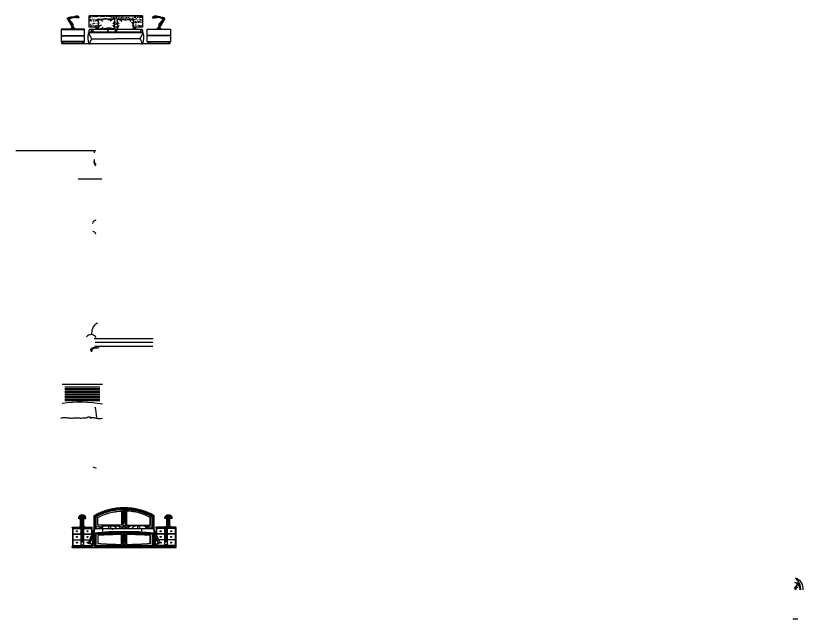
# Model space of a CAD drawing. Extents: x -5725691068735 to 5725691228577, y -11451382265146 to 41924.
# Drawn here: x 64146 to 87641, y 14171 to 32157 of the extents above; entities that cross this region are included whole.
import ezdxf

# ---------------------------------------------------------------- set-up
doc = ezdxf.new("R2010")
doc.units = 0
doc.header["$MEASUREMENT"] = 0
doc.linetypes.add('DOT', pattern=[0.25, 0, -0.25])
doc.layers.get('0').update_dxf_attribs({"linetype": 'CONTINUOUS'})
for name, color, linetype in [('2', 2, 'CONTINUOUS'), ('3', 3, 'CONTINUOUS'), ('4', 4, 'CONTINUOUS'), ('7', 7, 'CONTINUOUS'), ('BH', 3, 'CONTINUOUS')]:
    doc.layers.add(name, color=color, linetype=linetype)

# ---------------------------------------------------------------- blocks, each defined once
blk = doc.blocks.new('4-4')
at = {"layer": '3'}
for p, q in [((-170, 314), (-156, 315)), ((-170, 313), (-155, 312)), ((-170, 313), (-156, 313)), ((-147, 334), (-148, 321)), ((-147, 334), (-147, 321)), ((-146, 334), (-145, 322)), ((-145, 310), (-15, 156)), ((-143, 314), (44, 357)), ((-142, 317), (45, 360)), ((-142, 311), (0, 143)), ((-92, 314), (44, 357)), ((-81, 314), (44, 357)), ((-30, 357), (44, 357)), ((-52, 192), (-52, 192)), ((-51, 192), (-47, 193)), ((-51, 191), (-47, 193)), ((-51, 191), (-47, 192)), ((-51, 189), (-45, 191)), ((-50, 192), (-50, 192)), ((-27, 72), (-10, 71)), ((-26, 73), (-8, 75)), ((-26, 72), (-10, 72)), ((-15, 156), (-6, 76)), ((-4, 54), (-4, 64)), ((-3, 54), (-3, 65)), ((0, 143), (-2, 77)), ((-2, 98), (2, 99)), ((-2, 99), (1, 99)), ((-2, 99), (1, 99)), ((-2, 96), (2, 97)), ((-1, 96), (-2, 77)), ((-2, 54), (-2, 65)), ((0, 96), (-1, 77)), ((0, 96), (2, 78)), ((0, 54), (0, 65)), ((5, 54), (5, 66)), ((5, 54), (5, 66))]:
    blk.add_line(p, q, dxfattribs=at)
for points in [[(-52, 191, 0.083661), (-52, 191, 0.685038), (-52, 189)], [(-5, 75, 0.083661), (-6, 75, 0.685038), (-5, 65, 0.685038)], [(-3, 99, 0.083661), (-3, 99, 0.685038), (-3, 96)]]:
    blk.add_lwpolyline(points, format="xyb", dxfattribs=at)
for centre, radius, start, end in [((-172, 314), 0.993, 300.7534, 34.996), ((-148, 335), 1.05, 300.7534, 34.996), ((70, 330), 50.1, 2.62, 89.1762), ((77, 332), 50.1, 0.9228, 81.157), ((94, 332), 50.1, 2.0096, 97.716), ((84, 332), 50.1, 1.4059, 83.743), ((102, 332), 50.1, 2.0154, 97.6411), ((111, 333), 50.1, 2.0212, 97.5649), ((120, 333), 50.1, 2.0446, 89.8396), ((129, 333), 50.1, 2.6306, 89.1762), ((137, 335), 50.1, 1.5315, 84.5393), ((-52, 190), 1.1, 315.8031, 60.4731), ((-29, 73), 1.09, 324.8773, 59.1199), ((-8, 70), 5.38, 317.0855, 61.4366), ((-3, 97), 1.1, 315.8031, 60.4731)]:
    blk.add_arc(centre, radius, start, end, dxfattribs=at)
for points in [[(-150, 309), (-150, 309), (-150, 310), (-149, 310), (-148, 310), (-147, 311), (-147, 312), (-147, 313), (-146, 314), (-147, 316), (-147, 316), (-147, 317), (-148, 318), (-148, 319), (-149, 319), (-150, 319), (-150, 319), (-150, 319), (-150, 319), (-150, 319), (-150, 319)], [(51, 345), (52, 345), (52, 345), (53, 346), (53, 346), (54, 347), (54, 348), (55, 349), (55, 350), (55, 352), (54, 352), (54, 353), (53, 354), (53, 355), (52, 355), (51, 355), (51, 355), (51, 355), (51, 355), (51, 355), (51, 355)], [(-52, 189), (-52, 189), (-52, 189), (-52, 189), (-51, 189), (-51, 189), (-51, 189), (-51, 190), (-51, 190), (-51, 190), (-51, 191), (-51, 191), (-51, 191), (-51, 191), (-51, 191), (-52, 191), (-52, 191), (-52, 191), (-52, 191), (-52, 191), (-52, 191)], [(-5, 65), (-5, 65), (-4, 65), (-3, 66), (-3, 66), (-2, 67), (-2, 68), (-1, 69), (-1, 70), (-1, 72), (-1, 72), (-2, 73), (-2, 74), (-3, 75), (-4, 75), (-4, 75), (-5, 75), (-5, 75), (-5, 75), (-5, 75), (-5, 75)], [(-3, 96), (-3, 96), (-3, 96), (-2, 96), (-2, 96), (-2, 97), (-2, 97), (-2, 97), (-2, 97), (-2, 98), (-2, 98), (-2, 98), (-2, 98), (-2, 98), (-2, 99), (-2, 99), (-2, 99), (-3, 99), (-3, 99), (-3, 99), (-3, 99)]]:
    blk.add_open_spline(points, degree=3, knots=[3.294068, 3.294068, 3.294068, 3.294068, 3.647859, 3.647859, 4.043866, 4.043866, 4.439873, 4.439873, 4.83588, 4.83588, 5.231886, 5.231886, 5.627893, 5.627893, 6.0239, 6.0239, 6.283185, 6.283185, 6.283185, 6.295262, 6.295262, 6.295262, 6.295262], dxfattribs=at)
for p in [(-148, 321), (-148, 321), (-148, 320), (-148, 320), (-147, 321), (-147, 321), (-147, 320), (-146, 321), (-146, 320), (-146, 319), (-146, 318), (-146, 310), (-145, 321), (-145, 320), (-145, 319), (-145, 312), (-145, 311), (-145, 311), (-145, 311), (-145, 310), (-145, 310), (-144, 321), (-144, 321), (-144, 321), (-144, 318), (-144, 311), (-143, 322), (-143, 321), (-143, 321), (-143, 320), (-143, 312), (-142, 322), (-142, 322), (-142, 322), (-142, 312), (-142, 312), (-141, 322), (-141, 321), (-141, 320), (-141, 319), (-141, 319), (-141, 313), (-141, 312), (-141, 312), (-141, 312), (-140, 322), (-140, 322), (-140, 322), (-140, 322), (-140, 321), (-140, 313), (-140, 312), (-139, 322), (-139, 321), (-138, 321), (-138, 321), (-138, 319), (-137, 320), (-30, 9), (-30, 8), (-27, 7), (-25, 5), (-25, 5), (-24, 10), (-21, 15), (-21, 11), (-13, 36), (-13, 33), (-11, 33), (-10, 42), (-10, 38), (-9, 39), (-8, 43), (-8, 43), (-7, 42), (-7, 38), (-5, 42), (-3, 77), (-3, 76), (-2, 76), (-2, 76), (-2, 76), (-1, 77), (-1, 76), (-1, 75), (-1, 75), (-1, 75), (0, 77), (0, 76), (0, 76), (0, 76), (0, 67), (1, 78), (1, 78), (1, 77), (1, 77), (1, 76), (1, 76), (1, 75), (1, 67), (1, 67), (1, 67), (2, 77), (2, 77), (2, 77), (2, 76), (2, 75), (2, 73), (3, 77), (3, 76), (3, 74), (3, 67), (3, 67), (4, 78), (4, 77), (4, 76), (4, 76), (4, 68), (4, 67), (5, 78), (5, 78), (5, 75), (5, 68), (6, 78), (6, 78), (6, 77), (6, 77), (6, 67), (7, 78), (7, 78), (7, 78), (7, 78), (7, 75), (7, 75), (7, 68), (7, 43), (7, 41), (8, 79), (8, 79), (8, 78), (8, 77), (8, 68), (9, 79), (9, 79), (9, 78), (9, 68), (9, 68), (9, 37), (10, 78), (10, 78), (10, 77), (10, 76), (10, 69), (10, 69), (10, 69), (10, 68), (10, 41), (10, 35), (11, 78), (11, 70), (11, 70), (11, 70), (11, 69), (12, 76), (12, 72), (12, 71), (12, 70), (12, 70), (12, 30), (13, 37), (15, 27), (18, 18), (19, 30), (19, 28), (19, 21), (19, 19), (22, 26), (22, 13), (22, 6), (24, 7), (24, 2), (30, 13)]:
    blk.add_point(p, dxfattribs=at)
at = {"layer": '7'}
for p, q in [((-172, 313), (-28, 73)), ((-171, 312), (-28, 74)), ((-170, 314), (-156, 316)), ((-170, 313), (-155, 312)), ((-148, 334), (-148, 321)), ((-146, 336), (60, 378)), ((-146, 335), (58, 378)), ((-146, 334), (-145, 322)), ((-146, 310), (-18, 158)), ((-81, 314), (-143, 314)), ((-142, 318), (11, 360)), ((-142, 313), (44, 356)), ((-141, 312), (4, 140)), ((-124, 318), (-81, 318)), ((-30, 356), (44, 356)), ((-21, 360), (45, 360)), ((-15, 360), (45, 360)), ((10, 360), (45, 360)), ((36, 360), (43, 360)), ((63, 380), (145, 385)), ((195, 336), (113, 332)), ((-60, 2), (60, 2)), ((-28, 72), (-10, 71)), ((-27, 73), (-27, 73)), ((-26, 73), (-8, 75)), ((-18, 158), (-6, 76)), ((-4, 54), (-4, 64)), ((-4, 54), (6, 54)), ((4, 140), (-2, 78)), ((-1, 96), (-2, 77)), ((0, 96), (2, 78)), ((6, 54), (6, 66))]:
    blk.add_line(p, q, dxfattribs=at)
for points in [[(-172, 313, 0.130303), (-172, 313, 0.331854), (-171, 314, 0.328319), (-172, 315, 0.500332)], [(-148, 334, 0.130303), (-147, 334, 0.331854), (-147, 336, 0.328319), (-147, 336, 0.500332)], [(-52, 189, 0.130303), (-51, 189, 0.576801), (-51, 191, 0.264517), (-52, 192, 0.710752)], [(-28, 72, 0.130303), (-27, 72, 0.331854), (-27, 74, 0.328319), (-28, 74, 0.500332)], [(-5, 64, 0.130303), (-3, 65, 0.576801), (-3, 76, 0.264517), (-6, 76, 0.710752)], [(-3, 96, 0.130303), (-2, 96, 0.576801), (-2, 99, 0.264517), (-3, 99, 0.710752)]]:
    blk.add_lwpolyline(points, format="xyb", close=True, dxfattribs=at)
for points in [[(-172, 313), (-171, 312)], [(-170, 315), (-171, 315)], [(-151, 316), (-149, 313), (-149, 313), (-152, 316), (-151, 316)], [(-148, 334), (-146, 334)], [(-146, 336), (-147, 336)], [(49, 351), (53, 350), (53, 350), (49, 351), (49, 351)], [(53, 345), (58, 346)], [(-47, 193), (-52, 192)], [(-27, 74), (-28, 74)], [(-28, 72), (-26, 72)], [(-7, 71), (-3, 70), (-3, 69), (-7, 71), (-7, 71)]]:
    blk.add_lwpolyline(points, dxfattribs=at)
for points in [[(-136, 318, 0.283898), (-140, 323), (-152, 320)], [(-149, 309), (-142, 311, 0.10362), (-138, 313)], [(45, 349), (44, 349, -0.338972), (63, 380, -0.399625), (113, 332), (58, 346)], [(-4, 54), (-60, 2, 0.414214), (-61, 1), (-61, 0), (61, 0), (61, 1, 0.414214), (60, 2), (6, 54)], [(-52, 189), (-46, 190, 0.077868), (-45, 191)], [(-4, 64), (10, 67, 0.641064), (8, 79), (-5, 77)], [(-2, 96), (1, 97, 0.641064), (1, 99), (-3, 99)]]:
    blk.add_lwpolyline(points, format="xyb", dxfattribs=at)
for centre in [(-150, 315), (51, 350)]:
    blk.add_circle(centre, 5.65, dxfattribs=at)
for centre, radius, start, end in [((-171, 314), 1.41, 300.6413, 40.8102), ((-408, 1990), 1676, 279.0136, 283.5969), ((-147, 335), 1.49, 302.2124, 40.8102), ((-138, 315), 4.54, 146.492, 201.5266), ((1657, -10006), 10497, 99.0271, 99.8656), ((-147, 303), 9.58, 340.1124, 32.8956), ((-146, 303), 9.41, 337.0751, 22.6279), ((-128, 316), 2.75, 324.8716, 43.8406), ((-127, 316), 2.75, 324.8716, 43.8406), ((145, 335), 50.1, 2.0446, 89.1762), ((690, 542), 822, 205.4248, 212.5883), ((-795, -279), 880, 25.4305, 32.1083), ((-27, 73), 1.46, 324.571, 61.0928), ((-12, 78), 7.93, 47.5431, 107.8683), ((-11, 77), 8.22, 45.6214, 105.6239)]:
    blk.add_arc(centre, radius, start, end, dxfattribs=at)
at = {"layer": 'BH'}
for p in [(-55, 3), (-54, 4), (-53, 5), (-51, 7), (-51, 6), (-51, 5), (-51, 5), (-51, 2), (-50, 8), (-50, 3), (-50, 3), (-49, 6), (-48, 9), (-48, 8), (-48, 6), (-48, 5), (-47, 9), (-47, 9), (-47, 8), (-47, 5), (-47, 5), (-45, 13), (-45, 9), (-45, 6), (-44, 9), (-44, 9), (-44, 8), (-44, 4), (-42, 13), (-42, 8), (-42, 6), (-41, 11), (-41, 8), (-41, 6), (-40, 15), (-40, 12), (-40, 8), (-40, 4), (-38, 17), (-38, 5), (-38, 4), (-38, 4), (-35, 17), (-35, 5), (-34, 21), (-34, 17), (-34, 4), (-33, 19), (-31, 16), (-30, 20), (-30, 12), (-30, 4), (-30, 3), (-29, 26), (-29, 24), (-29, 22), (-29, 22), (-29, 17), (-28, 26), (-26, 26), (-26, 24), (-26, 19), (-25, 31), (-24, 28), (-24, 20), (-23, 33), (-22, 22), (-21, 35), (-21, 34), (-20, 37), (-20, 35), (-20, 33), (-20, 32), (-20, 24), (-20, 24), (-20, 19), (-19, 34), (-18, 39), (-18, 39), (-18, 37), (-18, 36), (-17, 38), (-17, 18), (-16, 41), (-16, 40), (-15, 39), (-15, 39), (-15, 33), (-15, 27), (-14, 41), (-14, 41), (-14, 29), (-13, 43), (-13, 43), (-13, 41), (-13, 39), (-12, 43), (-12, 41), (-11, 45), (-10, 46), (-10, 44), (-9, 48), (-9, 46), (-8, 49), (-8, 47), (-8, 46), (-8, 46), (-7, 48), (-7, 47), (-6, 50), (-6, 47), (-6, 46), (-5, 51), (-5, 51), (-5, 49), (-4, 52), (-4, 49), (-3, 48), (-3, 47), (-3, 47), (-3, 45), (-2, 52), (-2, 51), (-1, 54), (-1, 52), (-1, 52), (-1, 50), (-1, 49), (-1, 47), (0, 52), (0, 52), (0, 32), (1, 50), (1, 39), (1, 35), (1, 32), (2, 47), (3, 43), (7, 48), (7, 47), (8, 49), (8, 47), (8, 46), (8, 46), (9, 48), (9, 46), (10, 46), (10, 44), (11, 45), (12, 43), (12, 41), (13, 43), (13, 43), (13, 41), (13, 39), (14, 41), (14, 41), (15, 39), (15, 39), (15, 33), (16, 41), (16, 40), (17, 38), (17, 2), (18, 39), (18, 39), (18, 37), (18, 36), (18, 8), (19, 34), (20, 37), (20, 35), (20, 33), (20, 32), (21, 35), (21, 34), (22, 33), (22, 30), (22, 22), (23, 33), (23, 14), (24, 29), (24, 28), (24, 25), (24, 20), (25, 31), (25, 24), (25, 23), (25, 22), (26, 26), (26, 24), (26, 19), (26, 19), (28, 26), (28, 16), (28, 6), (28, 6), (29, 26), (29, 24), (29, 22), (29, 22), (29, 19), (29, 17), (29, 5), (30, 20), (30, 4), (30, 2), (31, 16), (31, 4), (31, 2), (32, 17), (32, 16), (32, 8), (33, 19), (34, 21), (34, 17), (34, 12), (34, 4), (35, 23), (35, 17), (35, 5), (36, 11), (36, 5), (38, 17), (38, 4), (40, 15), (40, 15), (43, 6), (43, 4), (45, 9), (45, 6), (46, 10), (46, 5), (47, 6), (49, 8), (49, 5), (51, 5), (52, 5), (52, 4), (54, 4), (55, 2)]:
    blk.add_point(p, dxfattribs=at)
blk = doc.blocks.new('A$C217A4851')
at = {"layer": '2', "color": 1}
blk.add_line((3245, 0), (25, 0), dxfattribs=at)
at = {"layer": '3'}
for p, q in [((2428, 835), (842, 835)), ((0, 433), (700, 433)), ((0, 430), (700, 430)), ((0, 252), (700, 252)), ((0, 242), (700, 242)), ((3270, 433), (2570, 433)), ((3270, 430), (2570, 430)), ((3270, 252), (2570, 252)), ((3270, 242), (2570, 242)), ((0, 62), (700, 62))]:
    blk.add_line(p, q, dxfattribs=at)
for centre, radius, start, end in [((1087, 537), 204, 40.4189, 85.9871), ((1619, 542), 204, 94.0129, 139.5811), ((1831, 722), 162, 174.11, 233.4289), ((1655, 535), 204, 40.4189, 85.9871), ((1129, 627), 181, 263.241, 314.2841), ((1263, 724), 162, 206.2629, 219.0596), ((1199, 462), 86.7, 87.1102, 152.6406), ((1444, 431), 162, 7.6359, 53.4289), ((2027, 466), 141, 350.8749, 41.1678), ((988, 389), 86.8, 143.0568, 206.9497), ((1014, 351), 84.9, 83.8472, 181.0632), ((1299, 378), 95.9, 344.6109, 39.5333), ((1242, 375), 162, 352.0988, 22.2357), ((1486, 405), 138, 337.4948, 16.2496), ((1581, 428), 87.1, 306.0086, 10.3491), ((2286, 399), 99.3, 333.3704, 26.6296), ((2314, 405), 82.3, 320.349, 16.5965), ((9, -17), 46.6, 32.9566, 82.7614), ((649, -2), 47.5, 40.843, 95.9088), ((2621, -2), 47.5, 84.0912, 139.157), ((3261, -17), 46.6, 97.2386, 147.0434)]:
    blk.add_arc(centre, radius, start, end, dxfattribs=at)
at = {"layer": '4'}
for p, q in [((1118, 504), (842, 504)), ((1042, 504), (1042, 444)), ((1082, 504), (1082, 444)), ((2428, 504), (2163, 504)), ((2181, 504), (2181, 444)), ((2221, 504), (2221, 444)), ((700, 445), (0, 445)), ((0, 445), (0, 60)), ((700, 60), (700, 445)), ((2570, 445), (3270, 445)), ((2570, 60), (2570, 445)), ((3270, 445), (3270, 60))]:
    blk.add_line(p, q, dxfattribs=at)
for points in [[(842, 504), (842, 840), (2428, 840), (2428, 504)], [(915, 150), (1635, 150)], [(2355, 150), (1635, 150)]]:
    blk.add_lwpolyline(points, dxfattribs=at)
for points in [[(2454, 327), (2355, 150, -0.173046), (2401, 1), (2431, 1, 0.162926), (2454, 327, 0.198912), (2397, 350), (1635, 350), (873, 350, 0.198912), (816, 327, 0.162926), (839, 1), (869, 1, -0.173046), (915, 150), (816, 327)], [(842, 344), (842, 414, -0.414214), (872, 444), (2388, 444, -0.414214), (2428, 404), (2428, 344)]]:
    blk.add_lwpolyline(points, format="xyb", dxfattribs=at)
for centre, start, end in [((112, 45), 171.4719, 207.4528), ((-42, 45), 332.5472, 8.5281), ((742, 45), 171.4719, 207.4528), ((588, 45), 332.5472, 8.5281), ((2682, 45), 171.4719, 207.4528), ((2528, 45), 332.5472, 8.5281), ((3312, 45), 171.4719, 207.4528), ((3158, 45), 332.5472, 8.5281)]:
    blk.add_arc(centre, 98.5, start, end, dxfattribs=at)
at = {"layer": '7'}
for p, q in [((1085, 504), (1085, 444)), ((1685, 500), (1591, 500)), ((842, 344), (2428, 344))]:
    blk.add_line(p, q, dxfattribs=at)
for points in [[(700, 72), (0, 72)], [(700, 60), (0, 60)], [(2570, 72), (3270, 72)], [(2570, 60), (3270, 60)]]:
    blk.add_lwpolyline(points, dxfattribs=at)
for centre, radius, start, end in [((1164, 854), 130, 241.0908, 278.4042), ((1262, 724), 162, 174.1034, 207.6661), ((688, 619), 431, 7.6727, 16.3954), ((1303, 425), 323, 71.0183, 111.7974), ((1454, 1443), 713, 266.3716, 282.2562), ((1444, 729), 162, 306.5711, 5.89), ((1903, 642), 315, 160.8133, 186.5053), ((1921, 2760), 2037, 262.901, 275.8035), ((1540, 669), 147, 338.3017, 28.2264), ((2176, 604), 138, 94.6803, 150.371), ((2114, 820), 94.2, 256.3005, 303.1425), ((3511, 524), 1364, 170.8108, 175.1902), ((1909, 721), 257, 341.3058, 4.6952), ((1263, 426), 162, 126.5711, 173.5704), ((1247, 598), 140, 172.4632, 202.983), ((1081, 642), 38.2, 316.7316, 14.6494), ((740, 523), 379, 347.9512, 3.0199), ((1441, 581), 151, 347.445, 9.5697), ((1863, 532), 275, 176.4446, 196.2046), ((1831, 424), 162, 126.5711, 173.5704), ((1816, 596), 140, 172.4632, 202.983), ((1534, 528), 153, 343.77, 4.7767), ((2093, 575), 62, 10.6689, 79.6058), ((2568, 524), 419, 171.3566, 190.9724), ((4120, 676), 1968, 181.1124, 182.6095), ((1426, -440), 907, 76.9814, 103.0186)]:
    blk.add_arc(centre, radius, start, end, dxfattribs=at)
at = {"layer": 'BH', "linetype": 'DOT'}
for points in [[(2428, 782, 0.057394), (2159, 781, -0.031531), (2109, 770, -0.043006), (2032, 768, -0.098205), (2026, 769, -0.36523), (2025, 773, 0.356043), (2023, 776, 0.052666), (1898, 781, 0.071374), (1628, 798, -0.038352), (1516, 795, -0.06174), (1491, 799, -0.431935), (1489, 802, 0.427698), (1487, 807, 0.049361), (1449, 813, 0.068548), (1356, 814, 0.110595), (1228, 808, -0.109909), (1177, 822, 0.354326), (1136, 825, -0.108164), (1064, 809, 0.037657), (1005, 800, -0.096012), (995, 798, -0.726973), (993, 801, 0.099826), (998, 808, 0.474653), (995, 812, 0.079624), (971, 811, 0.003579), (842, 783)], [(842, 737, 0.048386), (943, 734, -0.066672), (989, 730, -0.419645), (992, 726, 0.31337), (993, 723, 0.11093), (997, 722, 0.055368), (1023, 721, 0.053083), (1099, 728, -0.002278), (1101, 729, -0.002278)], [(1132, 736, -0.008148), (1139, 737, 0.009392), (1335, 747, 0.004497)], [(1335, 747, 0.003196), (1401, 752, 0.126906), (1554, 767, -0.086332), (1587, 769, -0.411867), (1590, 766, -0.160889), (1585, 758, 0.785407), (1586, 755, 0.106705), (1596, 756, -0.071077), (1706, 765, 0.030717), (1777, 749, 0.437795), (1783, 754, -0.018273), (1780, 767, -0.331193), (1785, 770, -0.012506), (1818, 762, 0.020931), (1944, 749, -0.018283), (2029, 734, 0.043177), (2206, 728, 0.41693), (2211, 733, 0.220071), (2207, 739, -0.577874), (2209, 743, -0.112093), (2217, 744, -0.030484), (2342, 736, -0.587398), (2343, 735, -0.162638), (2338, 732, 0.727836), (2338, 729, 0.04503), (2342, 728, 0.023633), (2428, 728)], [(842, 699, 0.055478), (1102, 699, 0.055478)], [(842, 589, 0.047704), (955, 600, 0.38963), (958, 603, -0.119524), (958, 606, -0.255301), (963, 608, -0.050291), (1048, 607, 0.015633), (1107, 599, 0.015633)], [(842, 552, 0.03359), (913, 553, -0.066672), (959, 549, -0.419645), (961, 545, 0.31337), (962, 542, 0.11093), (966, 541, 0.055368), (993, 540, 0.053083), (1068, 547, -0.044602), (1109, 556, 0.000248), (1114, 556, 0.000248)], [(1588, 630, -0.021786), (1648, 627, -0.583973), (1649, 623, -0.022507), (1644, 617, 0.439818), (1644, 614, 0.085309), (1649, 613, 0.008182), (1677, 613, 0.008182)], [(1592, 580, -0.05362), (1676, 584, 0.000144), (1676, 584, 0.000144)], [(1598, 680, 0.011349), (1642, 683, -0.010676), (1673, 685, -0.010676)], [(2150, 546, 0.00618), (2175, 547, 0.41693), (2180, 551, 0.220071), (2176, 558, -0.577874), (2178, 561, -0.112093), (2186, 562, -0.030484), (2312, 555, -0.587398), (2312, 553, -0.162638), (2307, 551, 0.727836), (2307, 548, 0.04503), (2311, 547, 0.032144), (2428, 548)], [(2152, 627, -0.013524), (2204, 630, -0.020669), (2428, 636)], [(2160, 665, -0.06737), (2206, 672, 0.037657), (2265, 681, -0.096012), (2275, 683, -0.726973), (2277, 680, 0.099826), (2272, 672, 0.474653), (2275, 668, 0.079624), (2299, 670, 0.003579), (2428, 698)]]:
    blk.add_lwpolyline(points, format="xyb", dxfattribs=at)
at = {"layer": 'BH'}
blk.add_blockref('4-4', (350, 445), dxfattribs=at)
at = {"layer": 'BH', "xscale": -1}
blk.add_blockref('4-4', (2926, 445), dxfattribs=at)
blk = doc.blocks.new('FH07C018')
at = {"layer": '3'}
for p in [(184, 514), (190, 523), (209, 527), (229, 521), (243, 537), (253, 517), (262, 522), (104, 25), (142, 34), (144, 33), (144, 27), (147, 46), (149, 41), (150, 43), (150, 36), (150, 29), (150, 26), (151, 35), (154, 44), (154, 32), (154, 26), (155, 38), (159, 36), (159, 35), (159, 30), (159, 30), (162, 36), (162, 33), (162, 29), (163, 39), (163, 34), (163, 30), (165, 40), (165, 28), (166, 34), (166, 31), (168, 41), (169, 39), (170, 42), (171, 33), (172, 32), (172, 29), (173, 42), (173, 36), (173, 29), (173, 26), (174, 38), (174, 28), (177, 36), (177, 30), (177, 27), (178, 37), (179, 44), (180, 37), (181, 57), (181, 31), (181, 28), (182, 47), (183, 44), (184, 61), (186, 62), (186, 41), (187, 33), (188, 59), (189, 28), (190, 59), (190, 46), (193, 62), (193, 27), (194, 37), (195, 26), (198, 58), (201, 64), (220, 103), (253, 64), (256, 58), (261, 62), (264, 59), (264, 46), (266, 59), (268, 62), (270, 61), (271, 44), (272, 47), (272, 26), (273, 57), (273, 37), (274, 27), (275, 44), (278, 28), (280, 38), (280, 33), (281, 41), (282, 42), (282, 36), (284, 42), (285, 39), (286, 41), (288, 37), (289, 40), (289, 37), (290, 36), (292, 39), (293, 36), (295, 42), (295, 36), (299, 38), (300, 32), (300, 26), (301, 44), (303, 35), (304, 43), (304, 36), (304, 29), (304, 26), (305, 41), (307, 46), (311, 33), (311, 27), (312, 34), (350, 25)]:
    blk.add_point(p, dxfattribs=at)
at = {"layer": '7'}
for p, q in [((141, 81), (141, 514)), ((154, 81), (154, 514)), ((208, 104), (208, 515)), ((222, 105), (222, 515)), ((234, 129), (234, 515)), ((247, 105), (247, 515)), ((300, 81), (300, 514)), ((313, 81), (313, 514)), ((95, 51), (359, 51)), ((99, 56), (355, 56))]:
    blk.add_line(p, q, dxfattribs=at)
for points in [[(411, 509, 0.211623), (374, 629, 0.394402), (81, 629, 0.211623), (43, 509)], [(43, 509, 0.261126), (55, 501, 0.006576), (141, 498, 0.006576)], [(154, 498, 0.004096), (208, 497, 0.004096)], [(222, 497, 0.000961), (234, 497, 0.000961)], [(247, 497, 0.003969), (300, 498, 0.003969)], [(313, 498, 0.006413), (397, 501, 0.32566), (411, 509)], [(293, 81, 0.279541), (260, 103, 0.105641), (194, 103, 0.279541), (161, 81)]]:
    blk.add_lwpolyline(points, format="xyb", dxfattribs=at)
blk.add_lwpolyline([(139, 81, -0.183308), (120, 66, 0.257824), (95, 51), (95, 25), (359, 25), (359, 51, 0.257824), (334, 66, -0.183308), (315, 81)], format="xyb", close=True, dxfattribs=at)
blk.add_circle((201, 535), 11.2, dxfattribs=at)
for centre, radius, start, end in [((36, 535), 11.2, 48.4769, 302.4515), ((227, -2321), 2836, 86.2788, 93.7212), ((420, 535), 11.2, 228.3431, 140.6334), ((227, 117), 14, 306.7619, 112.3349)]:
    blk.add_arc(centre, radius, start, end, dxfattribs=at)
at = {"layer": 'BH'}
for p in [(47, 542), (47, 531), (47, 524), (47, 517), (47, 511), (48, 539), (49, 554), (49, 541), (50, 531), (52, 552), (52, 541), (53, 561), (53, 527), (54, 517), (54, 512), (55, 542), (55, 531), (55, 517), (57, 577), (57, 571), (57, 566), (57, 561), (57, 552), (57, 531), (60, 586), (60, 575), (60, 563), (60, 517), (60, 516), (62, 549), (62, 534), (62, 521), (64, 577), (64, 575), (64, 566), (64, 514), (65, 562), (66, 579), (66, 534), (67, 601), (69, 599), (69, 554), (69, 541), (69, 525), (70, 537), (71, 590), (71, 588), (71, 575), (71, 568), (71, 559), (71, 541), (71, 518), (72, 591), (72, 577), (72, 519), (73, 604), (73, 584), (73, 527), (75, 611), (75, 592), (75, 556), (75, 552), (75, 534), (75, 531), (77, 611), (79, 612), (79, 556), (80, 572), (80, 568), (80, 550), (82, 619), (82, 604), (82, 593), (84, 608), (84, 584), (84, 574), (84, 539), (84, 516), (89, 622), (89, 590), (89, 545), (89, 534), (91, 604), (92, 594), (93, 629), (94, 627), (94, 619), (94, 519), (95, 634), (95, 627), (95, 531), (97, 549), (98, 622), (100, 635), (100, 624), (100, 608), (100, 606), (102, 566), (104, 582), (105, 642), (105, 532), (105, 521), (109, 651), (109, 644), (109, 633), (109, 629), (109, 624), (115, 639), (116, 635), (116, 518), (117, 612), (118, 647), (120, 652), (120, 649), (120, 525), (123, 651), (125, 649), (127, 527), (129, 543), (129, 521), (130, 651), (134, 554), (136, 658), (136, 536), (136, 527), (139, 548), (139, 527), (139, 518), (141, 552), (141, 548), (141, 539), (141, 539), (141, 532), (141, 527), (142, 659), (143, 566), (145, 530), (145, 527), (148, 665), (148, 581), (150, 671), (150, 554), (150, 543), (150, 536), (150, 530), (150, 521), (152, 527), (154, 665), (154, 664), (157, 595), (157, 557), (157, 541), (159, 667), (159, 577), (159, 575), (161, 541), (163, 530), (163, 521), (166, 604), (166, 523), (166, 516), (168, 669), (168, 527), (172, 672), (172, 525), (172, 523), (177, 660), (179, 606), (179, 516), (182, 677), (192, 677), (194, 665), (197, 679), (211, 626), (212, 680), (215, 680), (217, 665), (217, 633), (225, 680), (226, 635), (226, 626), (232, 679), (235, 680), (242, 679), (242, 635), (247, 629), (247, 622), (249, 626), (251, 633), (253, 665), (257, 675), (257, 617), (263, 675), (265, 655), (267, 629), (273, 621), (273, 609), (274, 620), (274, 606), (277, 672), (278, 676), (278, 527), (278, 519), (282, 539), (283, 674), (283, 655), (283, 626), (283, 616), (283, 608), (285, 667), (285, 595), (285, 594), (285, 523), (285, 516), (287, 527), (288, 611), (288, 564), (290, 629), (292, 667), (292, 614), (292, 519), (293, 531), (294, 671), (294, 581), (295, 609), (295, 572), (296, 665), (297, 609), (298, 599), (300, 599), (300, 551), (302, 521), (303, 665), (303, 611), (303, 588), (303, 584), (303, 532), (303, 522), (307, 599), (307, 541), (308, 665), (308, 584), (310, 589), (310, 572), (310, 521), (312, 575), (312, 559), (312, 550), (312, 541), (313, 609), (313, 601), (313, 557), (313, 531), (314, 662), (314, 602), (314, 566), (315, 659), (315, 582), (317, 584), (317, 577), (317, 562), (317, 546), (319, 658), (319, 543), (321, 656), (322, 527), (323, 591), (323, 579), (323, 564), (325, 567), (325, 532), (325, 521), (326, 543), (327, 651), (327, 556), (328, 589), (328, 566), (330, 569), (330, 530), (330, 521), (332, 547), (333, 579), (333, 537), (335, 640), (335, 551), (335, 532), (335, 517), (337, 652), (337, 647), (337, 566), (337, 526), (338, 567), (338, 552), (340, 612), (340, 539), (340, 524), (341, 548), (342, 639), (343, 547), (343, 544), (343, 519), (344, 626), (345, 517), (346, 532), (346, 527), (348, 651), (348, 638), (348, 624), (348, 534), (348, 518), (348, 517), (350, 559), (350, 532), (352, 642), (353, 582), (353, 534), (357, 631), (357, 606), (359, 509), (360, 549), (362, 634), (362, 627), (362, 531), (363, 627), (363, 619), (363, 519), (365, 594), (368, 622), (371, 617), (371, 527), (373, 574), (373, 539), (373, 516), (375, 619), (375, 606), (375, 604), (375, 516), (378, 612), (378, 556), (380, 611), (380, 543), (382, 592), (382, 581), (382, 556), (382, 554), (382, 531), (384, 597), (384, 534), (384, 527), (385, 591), (385, 577), (385, 519), (386, 521), (387, 537), (389, 599), (389, 579), (389, 570), (389, 568), (390, 601), (391, 586), (391, 559), (391, 552), (391, 543), (391, 525), (392, 562), (393, 577), (393, 566), (393, 514), (395, 579), (395, 549), (395, 539), (395, 536), (395, 534), (395, 521), (397, 586), (397, 517), (397, 516), (400, 571), (400, 566), (400, 561), (400, 552), (400, 531), (402, 542), (402, 531), (402, 517), (403, 517), (403, 512), (405, 552), (405, 541), (407, 531), (408, 554), (408, 541), (410, 542), (410, 531), (410, 524), (410, 517), (410, 511), (97, 48), (97, 36), (97, 31), (97, 28), (97, 26), (98, 50), (98, 43), (98, 39), (99, 46), (99, 45), (99, 39), (99, 36), (99, 33), (99, 31), (99, 29), (99, 27), (101, 44), (101, 34), (103, 33), (104, 47), (104, 41), (106, 29), (108, 34), (109, 42), (110, 42), (111, 57), (112, 59), (112, 29), (114, 60), (114, 60), (114, 58), (114, 36), (114, 33), (114, 26), (116, 30), (117, 61), (117, 58), (118, 62), (119, 62), (119, 62), (120, 60), (120, 58), (121, 63), (121, 27), (124, 61), (124, 59), (127, 65), (127, 65), (128, 63), (129, 65), (129, 63), (131, 66), (131, 65), (131, 63), (135, 70), (136, 70), (136, 69), (136, 68), (137, 70), (137, 62), (138, 26), (139, 63), (139, 44), (140, 79), (140, 79), (140, 65), (140, 59), (142, 79), (142, 78), (142, 58), (142, 39), (143, 67), (143, 65), (143, 64), (143, 59), (144, 68), (145, 76), (145, 62), (146, 79), (146, 78), (146, 77), (146, 66), (147, 78), (147, 72), (147, 64), (148, 68), (148, 65), (149, 78), (149, 68), (149, 64), (149, 62), (149, 61), (149, 58), (150, 64), (150, 62), (151, 79), (153, 67), (153, 59), (153, 59), (154, 61), (155, 61), (155, 60), (158, 60), (158, 58), (158, 57), (158, 57), (159, 67), (159, 60), (159, 59), (159, 57), (159, 56), (163, 61), (163, 57), (163, 56), (163, 56), (164, 83), (165, 81), (165, 65), (165, 57), (166, 83), (166, 83), (167, 84), (167, 59), (168, 85), (169, 90), (169, 88), (169, 86), (169, 83), (170, 63), (171, 90), (171, 87), (174, 93), (174, 91), (174, 59), (175, 92), (175, 89), (175, 85), (175, 56), (176, 90), (176, 90), (176, 89), (176, 89), (177, 93), (177, 90), (177, 89), (177, 63), (177, 61), (178, 95), (178, 89), (179, 97), (179, 89), (180, 95), (180, 88), (181, 97), (181, 97), (181, 96), (181, 89), (181, 86), (184, 99), (184, 98), (184, 88), (185, 99), (185, 87), (187, 100), (187, 88), (188, 98), (188, 88), (190, 101), (191, 101), (191, 99), (191, 98), (191, 85), (192, 100), (192, 88), (193, 101), (193, 87), (194, 100), (194, 88), (195, 102), (195, 101), (196, 100), (197, 98), (198, 88), (198, 85), (199, 101), (202, 102), (202, 102), (202, 100), (204, 102), (204, 87), (205, 97), (205, 89), (207, 102), (208, 102), (209, 102), (210, 88), (216, 89), (221, 104), (223, 102), (226, 105), (226, 103), (227, 106), (227, 103), (228, 105), (228, 105), (230, 103), (231, 104), (232, 105), (232, 105), (234, 105), (234, 103), (235, 103), (236, 105), (237, 104), (238, 104), (239, 103), (239, 89), (239, 89), (242, 103), (244, 88), (245, 102), (247, 102), (248, 102), (249, 97), (249, 89), (250, 102), (250, 87), (252, 102), (252, 102), (252, 100), (256, 101), (256, 88), (256, 85), (257, 98), (258, 100), (259, 102), (259, 101), (260, 100), (260, 88), (261, 101), (261, 87), (262, 100), (262, 88), (263, 101), (264, 99), (264, 98), (264, 85), (265, 101), (266, 98), (266, 88), (267, 100), (267, 88), (269, 87), (270, 88), (273, 89), (274, 88), (274, 86), (275, 89), (276, 89), (277, 93), (277, 90), (277, 89), (277, 63), (277, 61), (278, 90), (278, 90), (278, 89), (278, 89), (279, 92), (279, 89), (279, 85), (279, 56), (280, 93), (280, 91), (280, 59), (283, 90), (283, 87), (284, 63), (285, 90), (285, 88), (285, 86), (285, 83), (286, 85), (287, 84), (287, 59), (288, 83), (288, 83), (289, 81), (289, 65), (289, 57), (290, 83), (291, 57), (292, 61), (292, 56), (292, 56), (295, 67), (295, 60), (295, 59), (295, 57), (295, 56), (296, 60), (296, 58), (296, 57), (296, 57), (299, 61), (300, 61), (300, 60), (301, 59), (301, 59), (302, 67), (303, 79), (304, 64), (304, 62), (305, 68), (305, 64), (305, 62), (305, 61), (305, 58), (306, 68), (306, 65), (307, 64), (309, 62), (309, 39), (310, 68), (311, 65), (311, 64), (311, 59), (312, 58), (312, 44), (314, 65), (314, 59), (315, 63), (316, 26), (317, 70), (318, 71), (318, 70), (318, 62), (319, 69), (319, 68), (320, 70), (321, 69), (321, 68), (323, 66), (323, 65), (323, 63), (325, 65), (325, 63), (326, 63), (327, 65), (328, 65), (330, 61), (330, 59), (333, 63), (333, 27), (334, 60), (334, 58), (335, 62), (335, 62), (337, 62), (337, 61), (338, 58), (338, 30), (340, 60), (340, 60), (340, 58), (340, 36), (340, 33), (340, 26), (342, 59), (343, 57), (343, 29), (344, 42), (346, 42), (346, 34), (348, 29), (350, 47), (350, 41), (351, 33), (354, 44), (354, 34), (355, 39), (355, 36), (355, 27), (356, 50), (356, 46), (356, 45), (356, 43), (356, 39), (356, 33), (356, 31), (356, 29), (357, 48), (357, 36), (357, 31), (357, 28), (357, 26)]:
    blk.add_point(p, dxfattribs=at)
blk = doc.blocks.new('A$C52AB6BE7')
at = {"layer": '2', "color": 1}
blk.add_line((0, 0), (3100, 0), dxfattribs=at)
at = {"layer": '3'}
for p, q in [((708, 904), (650, 940)), ((1510, 1099), (1510, 651)), ((1510, 1099), (1590, 1099)), ((1510, 1099), (1590, 1099)), ((1523, 998), (1523, 935)), ((1526, 998), (1526, 934)), ((1549, 1020), (1549, 934)), ((1552, 1020), (1552, 934)), ((1574, 998), (1574, 934)), ((1577, 998), (1577, 935)), ((1590, 1099), (1590, 651)), ((2392, 904), (2450, 940)), ((1523, 929), (1523, 820)), ((1523, 815), (1523, 696)), ((1526, 927), (1526, 821)), ((1526, 814), (1526, 696)), ((1549, 928), (1549, 821)), ((1549, 814), (1549, 737)), ((1549, 737), (1552, 737)), ((1552, 927), (1552, 821)), ((1552, 814), (1552, 737)), ((1574, 928), (1574, 821)), ((1574, 814), (1574, 696)), ((1577, 929), (1577, 820)), ((1577, 814), (1577, 696)), ((3, 591), (597, 591)), ((8, 578), (592, 578)), ((10, 570), (590, 570)), ((22, 570), (22, 50)), ((22, 564), (578, 564)), ((260, 544), (260, 400)), ((260, 544), (340, 544)), ((340, 544), (340, 400)), ((578, 570), (578, 357)), ((1510, 651), (1590, 651)), ((1523, 696), (1526, 696)), ((1574, 696), (1577, 696)), ((3097, 591), (2503, 591)), ((3092, 578), (2508, 578)), ((3090, 570), (2510, 570)), ((2522, 570), (2522, 357)), ((3078, 564), (2522, 564)), ((2760, 544), (2760, 400)), ((2840, 544), (2760, 544)), ((2840, 544), (2840, 400)), ((3078, 570), (3078, 50)), ((22, 400), (578, 400)), ((22, 395), (578, 395)), ((260, 395), (260, 226)), ((273, 442), (273, 400)), ((273, 395), (273, 379)), ((273, 373), (273, 265)), ((273, 259), (273, 226)), ((276, 442), (276, 400)), ((276, 395), (276, 379)), ((276, 372), (276, 265)), ((276, 258), (276, 226)), ((299, 464), (299, 400)), ((299, 395), (299, 379)), ((299, 372), (299, 265)), ((299, 259), (299, 226)), ((302, 464), (302, 400)), ((302, 395), (302, 379)), ((302, 372), (302, 265)), ((302, 258), (302, 226)), ((324, 442), (324, 400)), ((324, 395), (324, 379)), ((324, 372), (324, 265)), ((324, 259), (324, 226)), ((327, 442), (327, 400)), ((327, 395), (327, 379)), ((327, 373), (327, 265)), ((327, 259), (327, 226)), ((340, 395), (340, 226)), ((705, 382), (655, 428)), ((1509, 392), (1509, 81)), ((1509, 392), (1589, 392)), ((1509, 392), (1589, 392)), ((1522, 291), (1522, 274)), ((1522, 268), (1522, 180)), ((1525, 291), (1525, 274)), ((1525, 267), (1525, 180)), ((1548, 313), (1548, 274)), ((1548, 267), (1548, 180)), ((1551, 313), (1551, 274)), ((1551, 267), (1551, 180)), ((1573, 291), (1573, 274)), ((1573, 267), (1573, 180)), ((1576, 291), (1576, 274)), ((1576, 268), (1576, 179)), ((1589, 392), (1589, 81)), ((2395, 382), (2445, 428)), ((3078, 400), (2522, 400)), ((3078, 395), (2522, 395)), ((2760, 395), (2760, 226)), ((2773, 442), (2773, 400)), ((2773, 395), (2773, 379)), ((2773, 373), (2773, 265)), ((2773, 259), (2773, 226)), ((2776, 442), (2776, 400)), ((2776, 395), (2776, 379)), ((2776, 372), (2776, 265)), ((2776, 259), (2776, 226)), ((2798, 464), (2798, 400)), ((2798, 395), (2798, 379)), ((2798, 372), (2798, 265)), ((2798, 258), (2798, 226)), ((2801, 464), (2801, 400)), ((2801, 395), (2801, 379)), ((2801, 372), (2801, 265)), ((2801, 259), (2801, 226)), ((2824, 442), (2824, 400)), ((2824, 395), (2824, 379)), ((2824, 372), (2824, 265)), ((2824, 258), (2824, 226)), ((2827, 442), (2827, 400)), ((2827, 395), (2827, 379)), ((2827, 373), (2827, 265)), ((2827, 259), (2827, 226)), ((2840, 395), (2840, 226)), ((0, 25), (600, 25)), ((2, 32), (598, 32)), ((6, 44), (594, 43)), ((22, 226), (523, 226)), ((22, 221), (523, 221)), ((22, 56), (578, 56)), ((260, 221), (260, 76)), ((260, 76), (340, 76)), ((273, 221), (273, 141)), ((273, 141), (276, 141)), ((276, 221), (276, 141)), ((299, 221), (299, 182)), ((299, 182), (302, 182)), ((302, 221), (302, 182)), ((324, 221), (324, 141)), ((324, 141), (327, 141)), ((327, 221), (327, 141)), ((340, 221), (340, 76)), ((578, 104), (578, 50)), ((650, 51), (2450, 51)), ((650, 43), (2450, 43)), ((650, 8), (813, 8)), ((1509, 81), (1589, 81)), ((1522, 174), (1522, 102)), ((1522, 102), (1525, 102)), ((1525, 173), (1525, 102)), ((1548, 173), (1548, 144)), ((1548, 144), (1551, 144)), ((1551, 173), (1551, 144)), ((1573, 173), (1573, 102)), ((1573, 102), (1576, 102)), ((1576, 174), (1576, 102)), ((2450, 8), (2285, 8)), ((3100, 25), (2500, 25)), ((3098, 32), (2502, 32)), ((3094, 44), (2506, 43)), ((2522, 104), (2522, 50)), ((3078, 56), (2522, 56)), ((3078, 226), (2577, 226)), ((3078, 221), (2577, 221)), ((2760, 221), (2760, 76)), ((2840, 76), (2760, 76)), ((2773, 221), (2773, 141)), ((2776, 141), (2773, 141)), ((2776, 221), (2776, 141)), ((2798, 221), (2798, 182)), ((2801, 182), (2798, 182)), ((2801, 221), (2801, 182)), ((2824, 221), (2824, 141)), ((2827, 141), (2824, 141)), ((2827, 221), (2827, 141)), ((2840, 221), (2840, 76))]:
    blk.add_line(p, q, dxfattribs=at)
for points in [[(2438, 549), (2438, 933, 0.265055), (662, 933), (662, 549)], [(2426, 563), (2426, 925, 0.263431), (674, 925), (674, 563)], [(2414, 575), (2414, 918, 0.261794), (686, 918), (686, 575)], [(2435, 56), (2435, 419, 0.044333), (665, 419), (665, 56)], [(2425, 56), (2425, 410, 0.043972), (675, 410), (675, 56)], [(2415, 56), (2415, 400, 0.043611), (685, 400), (685, 56)], [(1616, 388), (1618, 83, 0.01877), (2338, 115), (2338, 356, 0.018811), (1616, 388)]]:
    blk.add_lwpolyline(points, format="xyb", dxfattribs=at)
for points in [[(762, 658), (762, 891, -0.113911), (1482, 1086), (1482, 658)], [(767, 663), (767, 888, -0.112956), (1477, 1081), (1477, 663)], [(2338, 658), (2338, 891, 0.113911), (1618, 1086), (1618, 658)], [(2333, 663), (2333, 888, 0.112956), (1623, 1081), (1623, 663)], [(762, 115, 0.018774), (1482, 83), (1482, 388, 0.018774), (762, 356)], [(767, 119, 0.018584), (1477, 88), (1477, 383, 0.018584), (767, 352)], [(1621, 383), (1623, 88, 0.018581), (2333, 119), (2333, 352, 0.01862)]]:
    blk.add_lwpolyline(points, format="xyb", close=True, dxfattribs=at)
for points in [[(1523, 935), (1510, 912)], [(1523, 929), (1510, 907)], [(1523, 820), (1510, 798)], [(1523, 815), (1510, 792)], [(1549, 934), (1537, 912), (1526, 934)], [(1549, 928), (1537, 906), (1526, 927)], [(1549, 821), (1537, 799), (1526, 821)], [(1549, 814), (1537, 792), (1526, 814)], [(1574, 934), (1563, 913), (1552, 934)], [(1574, 928), (1563, 906), (1552, 927)], [(1574, 821), (1563, 799), (1552, 821)], [(1574, 814), (1563, 792), (1552, 814)], [(1590, 912), (1577, 935)], [(1590, 907), (1577, 929)], [(1590, 798), (1577, 820)], [(1590, 792), (1577, 814)], [(814, 564), (821, 570), (828, 577), (836, 586), (846, 596), (856, 605), (869, 614), (884, 622), (902, 629), (922, 634), (946, 638), (972, 640), (1000, 641), (1031, 641), (1063, 641), (1097, 640), (1133, 640), (1170, 640), (1207, 641), (1245, 641), (1281, 640), (1317, 639), (1350, 637), (1381, 634), (1409, 629), (1433, 622), (1454, 614), (1471, 605), (1486, 595), (1499, 586), (1509, 577), (1518, 570), (1525, 564)], [(2296, 563), (2289, 569), (2282, 577), (2274, 586), (2265, 595), (2254, 604), (2241, 614), (2226, 622), (2209, 629), (2188, 634), (2165, 637), (2139, 639), (2110, 640), (2080, 640), (2047, 640), (2013, 640), (1977, 640), (1941, 640), (1903, 640), (1866, 640), (1829, 640), (1794, 639), (1760, 637), (1729, 633), (1701, 629), (1677, 622), (1656, 614), (1639, 605), (1624, 595), (1612, 586), (1601, 577), (1593, 570), (1585, 563)], [(273, 379), (260, 357)], [(273, 373), (260, 351)], [(273, 265), (260, 243)], [(273, 259), (260, 237)], [(299, 379), (287, 357), (276, 379)], [(299, 372), (287, 350), (276, 372)], [(299, 265), (287, 243), (276, 265)], [(299, 259), (287, 237), (276, 258)], [(324, 379), (313, 357), (302, 379)], [(324, 372), (313, 350), (302, 372)], [(324, 265), (313, 243), (302, 265)], [(324, 259), (313, 237), (302, 258)], [(340, 357), (327, 379)], [(340, 351), (327, 373)], [(340, 243), (327, 265)], [(340, 237), (327, 259)], [(1522, 274), (1509, 252)], [(1522, 268), (1509, 246)], [(1548, 274), (1536, 252), (1525, 274)], [(1548, 267), (1536, 245), (1525, 267)], [(1573, 274), (1562, 252), (1551, 274)], [(1573, 267), (1562, 245), (1551, 267)], [(1589, 252), (1576, 274)], [(1589, 246), (1576, 268)], [(2760, 357), (2773, 379)], [(2760, 351), (2773, 373)], [(2760, 243), (2773, 265)], [(2760, 237), (2773, 259)], [(2776, 379), (2787, 357), (2798, 379)], [(2776, 372), (2787, 350), (2798, 372)], [(2776, 265), (2787, 243), (2798, 265)], [(2776, 259), (2787, 237), (2798, 258)], [(2801, 379), (2813, 357), (2824, 379)], [(2801, 372), (2813, 350), (2824, 372)], [(2801, 265), (2813, 243), (2824, 265)], [(2801, 259), (2813, 237), (2824, 258)], [(2827, 379), (2840, 357)], [(2827, 373), (2840, 351)], [(2827, 265), (2840, 243)], [(2827, 259), (2840, 237)], [(1522, 180), (1509, 157)], [(1522, 174), (1509, 151)], [(1548, 180), (1536, 158), (1525, 180)], [(1548, 173), (1536, 151), (1525, 173)], [(1573, 180), (1562, 158), (1551, 180)], [(1573, 173), (1562, 151), (1551, 173)], [(1589, 157), (1576, 179)], [(1589, 151), (1576, 174)]]:
    blk.add_lwpolyline(points, dxfattribs=at)
for centre, radius in [((1525, 1013), 14.8), ((1525, 1013), 4.81), ((1550, 1048), 28.5), ((1550, 1048), 13.5), ((1575, 1013), 14.8), ((1575, 1013), 4.81), ((142, 481), 15.5), ((142, 481), 5.48), ((275, 457), 14.8), ((300, 493), 28.5), ((300, 493), 13.5), ((325, 457), 14.8), ((458, 481), 15.5), ((458, 481), 5.48), ((2642, 481), 15.5), ((2642, 481), 5.48), ((2775, 457), 14.8), ((2800, 493), 28.5), ((2800, 493), 13.5), ((2825, 457), 14.8), ((2958, 481), 15.5), ((2958, 481), 5.48), ((142, 312), 15.5), ((142, 312), 5.48), ((275, 457), 4.81), ((325, 457), 4.81), ((458, 312), 15.5), ((458, 312), 5.48), ((1524, 306), 14.8), ((1524, 306), 4.81), ((1549, 341), 28.5), ((1549, 341), 13.5), ((1574, 306), 14.8), ((1574, 306), 4.81), ((2642, 312), 15.5), ((2642, 312), 5.48), ((2775, 457), 4.81), ((2825, 457), 4.81), ((2958, 312), 15.5), ((2958, 312), 5.48), ((142, 143), 15.5), ((142, 143), 5.48), ((458, 143), 15.5), ((458, 143), 5.48), ((2642, 143), 15.5), ((2642, 143), 5.48), ((2958, 143), 15.5), ((2958, 143), 5.48)]:
    blk.add_circle(centre, radius, dxfattribs=at)
for centre, radius, start, end in [((2193, 108), 1583, 163.7715, 181.5613), ((1011, 437), 204, 92.8486, 136.7901), ((968, 564), 69.1, 104.4036, 171.4428), ((1033, 515), 127, 160.089, 194.178), ((1143, 583), 58.5, 129.2159, 183.8106), ((1098, 577), 66.4, 356.5468, 61.3357), ((1173, 437), 204, 43.2099, 87.1514), ((1140, 524), 67.9, 355.5645, 35.3219), ((1365, 564), 69.1, 8.5572, 75.5964), ((1745, 564), 69.1, 104.3465, 171.3857), ((1937, 437), 204, 92.7915, 136.733), ((2013, 577), 66.4, 118.6072, 183.396), ((1967, 582), 58.5, 356.1323, 50.727), ((1949, 506), 135, 353.7093, 24.2614), ((2099, 437), 204, 43.1528, 87.0943), ((2142, 563), 69.1, 8.5, 75.5393), ((907, 108), 1583, 358.4387, 16.2285), ((2441, -270), 1952, 158.718, 168.4753), ((1201, 131), 635, 162.1945, 174.8748), ((2238, 258), 1600, 177.1464, 185.6749), ((862, 258), 1600, 354.3251, 2.8536), ((1026, -145), 1565, 9.932, 21.8845), ((1899, 131), 635, 5.1252, 17.8055)]:
    blk.add_arc(centre, radius, start, end, dxfattribs=at)
at = {"layer": '4'}
for p, q in [((3, 600), (597, 600)), ((10, 570), (10, 50)), ((590, 570), (590, 386)), ((686, 564), (2414, 564)), ((806, 614), (869, 614)), ((1452, 614), (1658, 614)), ((2294, 614), (2240, 614)), ((3097, 600), (2503, 600)), ((2510, 570), (2510, 386)), ((3090, 570), (3090, 50)), ((0, 0), (0, 25)), ((10, 50), (590, 50)), ((590, 91), (590, 50)), ((600, 0), (600, 25)), ((650, 56), (650, 43)), ((650, 8), (650, 0)), ((655, 43), (655, 8)), ((813, 8), (813, 0)), ((833, 26), (2265, 26)), ((2285, 8), (2285, 0)), ((2445, 43), (2445, 8)), ((2450, 56), (2450, 43)), ((2450, 8), (2450, 0)), ((2500, 0), (2500, 25)), ((2510, 91), (2510, 50)), ((3090, 50), (2510, 50)), ((3100, 0), (3100, 25))]:
    blk.add_line(p, q, dxfattribs=at)
for points in [[(2450, 531), (2450, 940, 0.266667), (650, 940), (650, 531)], [(10, 570, -0.432361), (8, 578, 0.263016), (7, 585, -0.201838), (3, 591, -0.639001), (3, 600)], [(650, 531), (488, 142, 0.54572), (528, 120, -0.285725), (590, 91, 0.345398), (650, 56)], [(590, 570, 0.432361), (592, 578, -0.263016), (594, 585, 0.201838), (597, 591, 0.639001), (597, 600)], [(806, 614, 0.265136), (665, 552)], [(2294, 614, -0.265136), (2435, 552)], [(2450, 56, 0.345398), (2510, 91, -0.096011), (2536, 114, 0.321924), (2612, 142, 0.001085), (2612, 142), (2450, 531)], [(2510, 570, -0.432361), (2508, 578, 0.263016), (2507, 585, -0.201838), (2503, 591, -0.639001), (2503, 600)], [(3090, 570, 0.432361), (3092, 578, -0.263016), (3094, 585, 0.201838), (3097, 591, 0.639001), (3097, 600)], [(2445, 56), (2445, 428, 0.044693), (655, 428), (655, 56)], [(10, 50, 0.341849), (6, 44, -0.238802), (5, 38, 0.305477), (2, 32, 0.343447), (0, 25)], [(590, 50, -0.341849), (594, 44, 0.238802), (595, 38, -0.305477), (598, 32, -0.343447), (600, 25)], [(2510, 50, 0.341849), (2506, 44, -0.238802), (2505, 38, 0.305477), (2502, 32, 0.343447), (2500, 25)], [(2567, 125, 0.091302), (2536, 114, 0.085299)], [(3090, 50, -0.341849), (3094, 44, 0.238802), (3095, 38, -0.305477), (3098, 32, -0.343447), (3100, 25)]]:
    blk.add_lwpolyline(points, format="xyb", dxfattribs=at)
for centre, radius, start, end in [((701, 510), 55.2, 105.6717, 157.9994), ((2399, 510), 55.2, 22.0006, 74.7899), ((497, 112), 32, 14.4349, 105.4836), ((831, 8), 18, 84.9407, 180.817), ((2267, 8), 18, 359.183, 95.0593), ((2605, 94), 49.1, 83.0916, 140.8307)]:
    blk.add_arc(centre, radius, start, end, dxfattribs=at)
at = {"layer": '7'}
blk.add_line((650, 56), (2450, 56), dxfattribs=at)
for points in [[(2392, 592), (2392, 904, 0.25876), (708, 904), (708, 592)], [(2395, 56), (2395, 382, 0.042888), (705, 382), (705, 56)]]:
    blk.add_lwpolyline(points, format="xyb", dxfattribs=at)
at = {"layer": 'BH', "yscale": 0.55, "zscale": 0.55}
for p, xscale in [((175, 586), 0.55), ((2997, 586), -0.55)]:
    blk.add_blockref('FH07C018', p, dxfattribs=dict(at, xscale=xscale))

msp = doc.modelspace()

# ---------------------------------------------------------------- linework, layer by layer
at = {"color": 7}
for p, q in [((66539, 28133.8), (64146.2, 28133.8)), ((66712.4, 27290.2), (66008, 27290.2))]:
    msp.add_line(p, q, dxfattribs=at)
for p, q in [((68233.3, 22419.3), (66515.9, 22419.3)), ((68240.7, 22297), (66508.5, 22297)), ((66736.7, 21164.6), (65529.7, 21164.6)), ((66656.7, 21084.6), (65609.7, 21084.6)), ((66656.7, 21034.6), (65609.7, 21034.6)), ((66656.7, 21004.6), (65609.7, 21004.6)), ((66656.7, 20954.6), (65609.7, 20954.6)), ((66656.7, 20924.6), (65609.7, 20924.6)), ((66656.7, 20874.6), (65609.7, 20874.6)), ((66656.7, 20844.6), (65609.7, 20844.6)), ((66656.7, 20794.6), (65609.7, 20794.6)), ((66656.7, 20764.6), (65609.7, 20764.6)), ((66656.7, 20714.6), (65609.7, 20714.6)), ((66656.7, 20684.6), (65609.7, 20684.6)), ((66441, 18713.1), (66547.1, 18673.6))]:
    msp.add_line(p, q)
at = {"linetype": 'Continuous'}
msp.add_line((87475.6, 14171), (87333.7, 14171), dxfattribs=at)
msp.add_lwpolyline([(68244.4, 22532.6), (66509.2, 22532.6, 0.505615)], format="xyb")
at = {"color": 7}
msp.add_arc((66539, 28076), 57.8, 90, 180, dxfattribs=at)
at = {"color": 8}
for centre, radius, start, end in [((66651.9, 27811.8), 172.9, 169.11128, 228.57275), ((66714.9, 27855.1), 229.4, 176.28203, 218.58509)]:
    msp.add_arc(centre, radius, start, end, dxfattribs=at)
for centre, radius, start, end in [((66570.3, 26080), 50.8, 172.80073, 211.4214), ((66533, 25953.6), 100, 90, 172.54409), ((66450.8, 25643.6), 80, 0, 90), ((66394.6, 22481.7), 172.5, 41.68915, 141.71472), ((66492.4, 22572.2), 39.4, 258.76047, 38.04625), ((66083.3, 17246.4), 3395, 78.93024, 99.39368), ((65471.4, 20184.5), 1089.9, 359.93174, 16.53377)]:
    msp.add_arc(centre, radius, start, end)
at = {"color": 3}
for centre, radius, start, end in [((87317.1, 15083.1), 324.1, 352.85627, 72.7971), ((87097.7, 15045.1), 469.3, 359.72462, 47.79701), ((87569.4, 15014.9), 207.5, 115.86514, 163.12923), ((87598, 15028.2), 210.4, 124.48965, 176.02327), ((87386.4, 15044.3), 219.2, 45.21214, 89.0808), ((87335.4, 15060.6), 210.1, 355.15379, 74.96399), ((87506.1, 15003.1), 119.7, 100.42707, 160.64977), ((87485.6, 14998.5), 122.4, 90.5759, 138.46156)]:
    msp.add_arc(centre, radius, start, end, dxfattribs=at)
for points in [[(66585.8, 22998.3), (66491.8, 22932.8), (66431.2, 22828), (66407.3, 22653.2)], [(66382.2, 22186), (66395.4, 22163.8), (66405.5, 22163.8), (66424.3, 22170.1), (66424.3, 22186.4), (66416.8, 22196.5), (66420.6, 22207.8), (66467.1, 22239.2), (66508.6, 22250.5), (66558.9, 22259.3), (66605.4, 22261.8), (66621.8, 22275.6), (66633.1, 22297)], [(66382.2, 22186), (66385.3, 22215.3), (66458.3, 22266.8), (66558.9, 22295.7)], [(65493.2, 20163.7), (65603.9, 20186.1), (65720.3, 20171.2), (65749.2, 20172.8), (65731.4, 20181.7), (65778.1, 20166.5), (65813.9, 20166.5), (65923.7, 20172.3), (65972.2, 20178.1), (66072.8, 20166.5), (66149.1, 20171.2), (66273, 20186.1), (66346.2, 20203.8), (66364, 20190.5), (66364, 20175), (66397.3, 20166.1), (66381.7, 20183.9), (66399.5, 20183.9), (66499.4, 20177.2), (66546.9, 20161.7), (66733.4, 20161.7)]]:
    msp.add_spline(points, degree=3)

# ---------------------------------------------------------------- block references
for name, p in [('A$C217A4851', (65497.6, 31316.8)), ('A$C52AB6BE7', (65828.2, 16313))]:
    msp.add_blockref(name, p)

doc.saveas('drawing.dxf')
